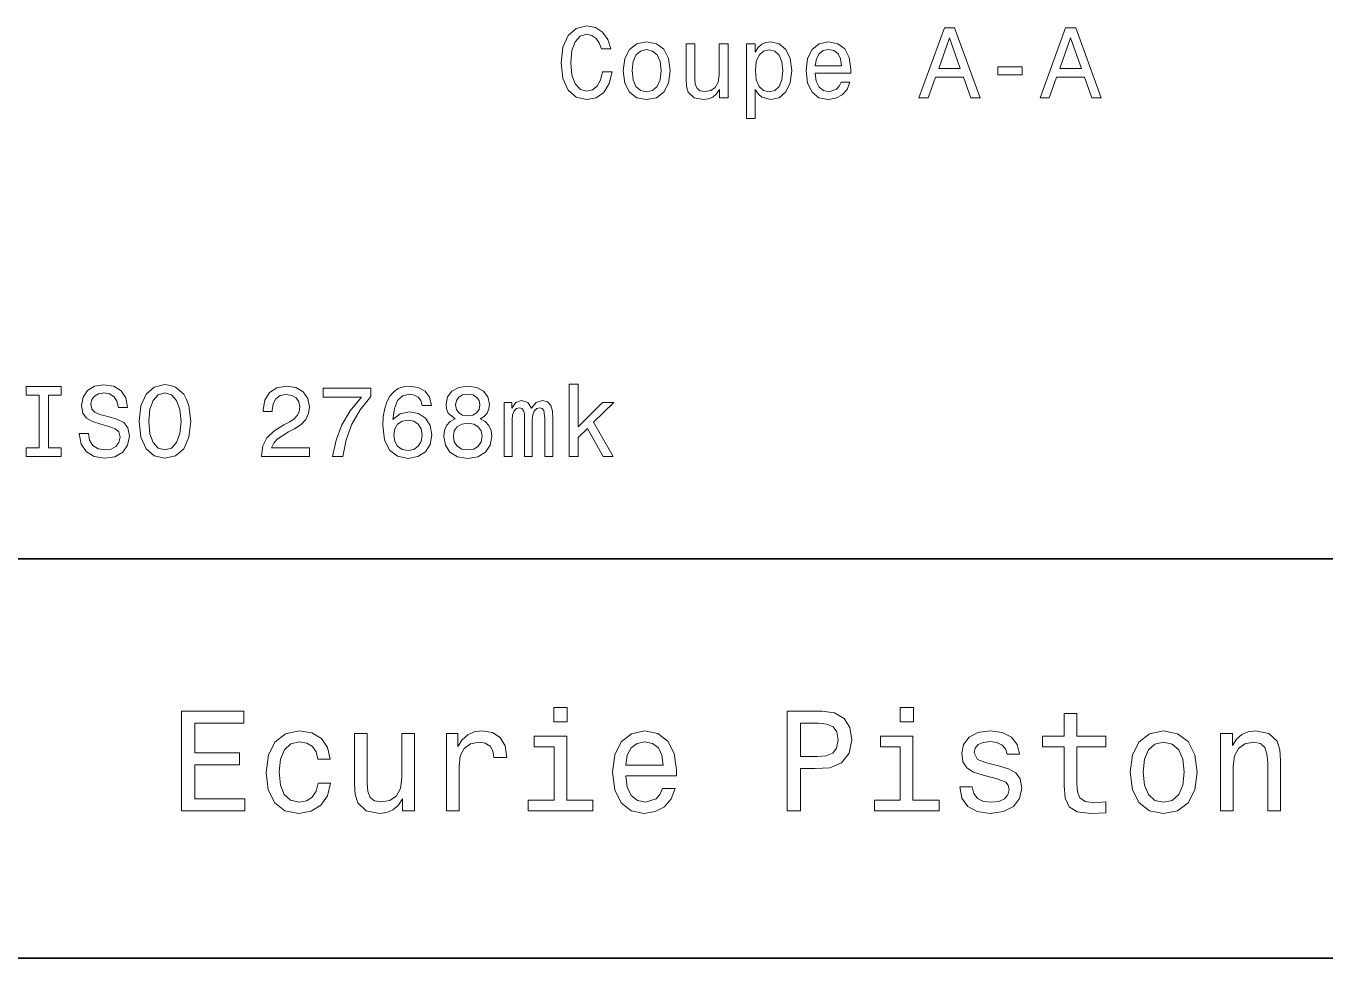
# Model space of a CAD drawing. Extents: x 0 to 420, y 0 to 297.
# Drawn here: x 288.3 to 353.4, y 50 to 96.7 of the extents above; entities that cross this region are included whole.
import ezdxf

# ---------------------------------------------------------------- set-up
doc = ezdxf.new("R2010")
doc.units = 0

msp = doc.modelspace()

# ---------------------------------------------------------------- linework, layer by layer
at = {"color": 7, "lineweight": 35}
for p, q in [((220, 70), (410, 70)), ((285, 50), (410, 50))]:
    msp.add_line(p, q, dxfattribs=at)
at = {"color": 7, "lineweight": 13}
for points in [[(317.199036, 94.421562), (317.098175, 93.997932), (316.931732, 93.695335), (316.699738, 93.508736), (316.427429, 93.448219), (316.099609, 93.538994), (315.842407, 93.811333), (315.670929, 94.255135), (315.615448, 94.870407), (315.670929, 95.480637), (315.837372, 95.929482), (316.094574, 96.20182), (316.427429, 96.297638), (316.669495, 96.247208), (316.876251, 96.105995), (317.037659, 95.879051), (317.14859, 95.566376), (317.627716, 95.566376), (317.47641, 96.045479), (317.214172, 96.408592), (316.856079, 96.635536), (316.427429, 96.716232), (315.892822, 96.590149), (315.484344, 96.237122), (315.222076, 95.65715), (315.131317, 94.870407), (315.222076, 94.083664), (315.484344, 93.503693), (315.892822, 93.145622), (316.427429, 93.02459), (316.896423, 93.120407), (317.274689, 93.387695), (317.541962, 93.826462), (317.683167, 94.421562)], [(333.065033, 93.120407), (333.528992, 93.120407), (333.897156, 94.149223), (335.294128, 94.149223), (335.662292, 93.120407), (336.136353, 93.120407), (334.855377, 96.62545), (334.340973, 96.62545)], [(339.137085, 93.120407), (339.601044, 93.120407), (339.969208, 94.149223), (341.36618, 94.149223), (341.734344, 93.120407), (342.208405, 93.120407), (340.927429, 96.62545), (340.412994, 96.62545)], [(318.242981, 94.471992), (318.323669, 93.85672), (318.555664, 93.402824), (318.923798, 93.120407), (319.41806, 93.02459), (319.907227, 93.120407), (320.275391, 93.397781), (320.507385, 93.851677), (320.593109, 94.471992), (320.507385, 95.087265), (320.275391, 95.546196), (319.907227, 95.823578), (319.41806, 95.924438), (318.923798, 95.823578), (318.555664, 95.541153), (318.323669, 95.087265)], [(323.498016, 95.828621), (323.05423, 95.828621), (323.05423, 94.265221), (323.003784, 93.902107), (322.857544, 93.639862), (322.630585, 93.478477), (322.333038, 93.428047), (322.096008, 93.468391), (321.944702, 93.589424), (321.858978, 93.796196), (321.838806, 94.088707), (321.838806, 95.828621), (321.394989, 95.828621), (321.394989, 94.048363), (321.410126, 93.690292), (321.505951, 93.392738), (321.798462, 93.120407), (322.267487, 93.02459), (322.519623, 93.059891), (322.736481, 93.150665), (322.923096, 93.307007), (323.074402, 93.533951), (323.074402, 93.120407), (323.498016, 93.120407)], [(324.864746, 95.410034), (324.864746, 95.828621), (324.420929, 95.828621), (324.420929, 92.071419), (324.864746, 92.071419), (324.864746, 93.533951), (325.021088, 93.296921), (325.197601, 93.140579), (325.641388, 93.02459), (326.065033, 93.120407), (326.397888, 93.407867), (326.614746, 93.861763), (326.695435, 94.477036), (326.614746, 95.087265), (326.397888, 95.541153), (326.065033, 95.823578), (325.641388, 95.924438), (325.399323, 95.89418), (325.192535, 95.798363), (325.016022, 95.636978)], [(327.870483, 94.345909), (329.645721, 94.345909), (329.650757, 94.552681), (329.570068, 95.132652), (329.348175, 95.566376), (328.995148, 95.828621), (328.526123, 95.924438), (328.0672, 95.823578), (327.714172, 95.541153), (327.487213, 95.082222), (327.406525, 94.477036), (327.482178, 93.85672), (327.709106, 93.402824), (328.057098, 93.120407), (328.510986, 93.02459), (328.904358, 93.090149), (329.227112, 93.26162), (329.464172, 93.533951), (329.600311, 93.897064), (329.16156, 93.897064), (329.070801, 93.695335), (328.939667, 93.544037), (328.566467, 93.423004), (328.278992, 93.478477), (328.062134, 93.654991), (327.920929, 93.942451), (327.870483, 94.33078)], [(334.058533, 94.577896), (334.598175, 96.121124), (335.137787, 94.577896)], [(340.130585, 94.577896), (340.670197, 96.121124), (341.209839, 94.577896)], [(318.696869, 94.477036), (318.742249, 94.930923), (318.883453, 95.258736), (319.110413, 95.460464), (319.41806, 95.531067), (319.720642, 95.460464), (319.947601, 95.263779), (320.088806, 94.930923), (320.139221, 94.477036), (320.088806, 94.018105), (319.947601, 93.685249), (319.720642, 93.483521), (319.41806, 93.417961), (319.110413, 93.483521), (318.883453, 93.685249), (318.742249, 94.018105)], [(325.565735, 93.423004), (325.268188, 93.488564), (325.051331, 93.690292), (324.915161, 94.018105), (324.869781, 94.477036), (324.915161, 94.930923), (325.051331, 95.258736), (325.268188, 95.455421), (325.565735, 95.526024), (325.838074, 95.455421), (326.054932, 95.253693), (326.191101, 94.92588), (326.241547, 94.477036), (326.191101, 94.023148), (326.054932, 93.690292), (325.838074, 93.488564)], [(327.870483, 94.719109), (327.925964, 95.067093), (328.062134, 95.324295), (328.268921, 95.480637), (328.54126, 95.53611), (328.808533, 95.480637), (329.01532, 95.324295), (329.141388, 95.067093), (329.186768, 94.719109)], [(337.023956, 94.275307), (338.244415, 94.275307), (338.244415, 94.673721), (337.023956, 94.673721)], [(288.970459, 75.567001), (288.324921, 75.567001), (288.324921, 75.143372), (290.079956, 75.143372), (290.079956, 75.567001), (289.434418, 75.567001), (289.434418, 78.219742), (290.079956, 78.219742), (290.079956, 78.643372), (288.324921, 78.643372), (288.324921, 78.219742), (288.970459, 78.219742)], [(291.44162, 76.298271), (290.982697, 76.298271), (291.083557, 75.763687), (291.335724, 75.370316), (291.72406, 75.133286), (292.248535, 75.047554), (292.768005, 75.128242), (293.156342, 75.350143), (293.403442, 75.698128), (293.494232, 76.157059), (293.418579, 76.570602), (293.206757, 76.837898), (292.863831, 77.014412), (292.404877, 77.145531), (292.011505, 77.241356), (291.754303, 77.352303), (291.608063, 77.513687), (291.562683, 77.765854), (291.608063, 77.992798), (291.739197, 78.164268), (291.940918, 78.280258), (292.218292, 78.320602), (292.500702, 78.270172), (292.722626, 78.134003), (292.868866, 77.907059), (292.939484, 77.599426), (293.398407, 77.599426), (293.398407, 77.609512), (293.317719, 78.083572), (293.080688, 78.4366), (292.707489, 78.658501), (292.203156, 78.734146), (291.749268, 78.658501), (291.39624, 78.446686), (291.169312, 78.118874), (291.088623, 77.695244), (291.154175, 77.317001), (291.345825, 77.059799), (291.648407, 76.888329), (292.061951, 76.757202), (292.470459, 76.641212), (292.778076, 76.530258), (292.964691, 76.368874), (293.030243, 76.106628), (292.969727, 75.83934), (292.813385, 75.637611), (292.576355, 75.511528), (292.268738, 75.471184), (291.925781, 75.526657), (291.663544, 75.688042), (291.497101, 75.950287)], [(293.978363, 76.893372), (294.069153, 76.106628), (294.33139, 75.526657), (294.739899, 75.168587), (295.274475, 75.047554), (295.804016, 75.168587), (296.21756, 75.526657), (296.474762, 76.106628), (296.570587, 76.893372), (296.474762, 77.675072), (296.363831, 77.992798), (296.21756, 78.255043), (295.804016, 78.613113), (295.55188, 78.703888), (295.274475, 78.739197), (294.734863, 78.613113), (294.326355, 78.260086), (294.069153, 77.680115)], [(294.462524, 76.893372), (294.518005, 77.503601), (294.684418, 77.952446), (294.94165, 78.224785), (295.274475, 78.320602), (295.602295, 78.224785), (295.859497, 77.947403), (296.02594, 77.498558), (296.086426, 76.893372), (296.02594, 76.283142), (295.859497, 75.834297), (295.602295, 75.561958), (295.274475, 75.471184), (294.94165, 75.561958), (294.684418, 75.834297), (294.518005, 76.278099)], [(300.115967, 75.143372), (302.521606, 75.143372), (302.521606, 75.577087), (300.6203, 75.577087), (300.726227, 75.814117), (300.907776, 76.010803), (301.46756, 76.368874), (301.765137, 76.520172), (302.097961, 76.73703), (302.335022, 76.989197), (302.471191, 77.286743), (302.521606, 77.624641), (302.435852, 78.048271), (302.198853, 78.381126), (301.835724, 78.592941), (301.366699, 78.668587), (300.882568, 78.582855), (300.514404, 78.345818), (300.277374, 77.967583), (300.196686, 77.4683), (300.196686, 77.397697), (300.655609, 77.397697), (300.655609, 77.438042), (300.700989, 77.780983), (300.837158, 78.033142), (301.054016, 78.194527), (301.341492, 78.25), (301.634003, 78.19957), (301.850861, 78.073486), (301.992065, 77.876801), (302.04248, 77.629684), (302.007202, 77.397697), (301.911377, 77.201012), (301.75, 77.029541), (301.528076, 76.878242), (301.23053, 76.716858), (300.736298, 76.404175), (300.388306, 76.071327), (300.181549, 75.66787), (300.115967, 75.158501)], [(303.681549, 75.143372), (304.190918, 75.143372), (304.357361, 75.975502), (304.649841, 76.752159), (305.063385, 77.473343), (305.603027, 78.149132), (305.603027, 78.567726), (303.202454, 78.567726), (303.202454, 78.108788), (305.118866, 78.108788), (304.564117, 77.427956), (304.145538, 76.716858), (303.853027, 75.960373)], [(308.628967, 77.700287), (308.533142, 78.108788), (308.311218, 78.411385), (307.968292, 78.603027), (307.524475, 78.668587), (307.226929, 78.633286), (306.969727, 78.53746), (306.742798, 78.381126), (306.551147, 78.159225), (306.399841, 77.881844), (306.28891, 77.543945), (306.218292, 77.145531), (306.19812, 76.696686), (306.278809, 75.980545), (306.52594, 75.461098), (306.924347, 75.148415), (307.469025, 75.042503), (307.958221, 75.133286), (308.331421, 75.370316), (308.573486, 75.743515), (308.65921, 76.217583), (308.573486, 76.696686), (308.341492, 77.064842), (307.983429, 77.296829), (307.539612, 77.377518), (307.060516, 77.276657), (306.702454, 76.989197), (306.778107, 77.543945), (306.939484, 77.94236), (307.186584, 78.179398), (307.529541, 78.260086), (307.781708, 78.219742), (307.973328, 78.113831), (308.099426, 77.937317), (308.164978, 77.700287)], [(309.829254, 77.029541), (309.572052, 76.888329), (309.395538, 76.691643), (309.284576, 76.444527), (309.249268, 76.146973), (309.329956, 75.698128), (309.561951, 75.350143), (309.940186, 75.128242), (310.45462, 75.042503), (310.963989, 75.128242), (311.342224, 75.350143), (311.574219, 75.698128), (311.659943, 76.146973), (311.619598, 76.444527), (311.513672, 76.691643), (311.332123, 76.888329), (311.079956, 77.029541), (311.281708, 77.150574), (311.422913, 77.317001), (311.508636, 77.51873), (311.53891, 77.765854), (311.458221, 78.123917), (311.246399, 78.411385), (310.903442, 78.597984), (310.45462, 78.668587), (310.000732, 78.597984), (309.657776, 78.411385), (309.440918, 78.123917), (309.365265, 77.765854), (309.390503, 77.51873), (309.476227, 77.317001)], [(309.844391, 77.725502), (309.884735, 77.947403), (310.005768, 78.118874), (310.197388, 78.224785), (310.45462, 78.265129), (310.706787, 78.224785), (310.898407, 78.118874), (311.01947, 77.947403), (311.06485, 77.725502), (311.01947, 77.498558), (310.898407, 77.322044), (310.706787, 77.206055), (310.45462, 77.170746), (310.197388, 77.211098), (310.005768, 77.322044), (309.884735, 77.498558)], [(315.543243, 75.143372), (315.98703, 75.143372), (315.98703, 76.096542), (316.451019, 76.545387), (317.247864, 75.143372), (317.747131, 75.143372), (316.753601, 76.853027), (317.772339, 77.851585), (317.212524, 77.851585), (315.98703, 76.631126), (315.98703, 78.764412), (315.543243, 78.764412)], [(312.270172, 75.143372), (312.67868, 75.143372), (312.67868, 76.953888), (312.703888, 77.226227), (312.779541, 77.422913), (312.895538, 77.538902), (313.046844, 77.584297), (313.167877, 77.543945), (313.248566, 77.443085), (313.28891, 77.271614), (313.304047, 77.04467), (313.304047, 75.143372), (313.687317, 75.143372), (313.687317, 76.953888), (313.712524, 77.221184), (313.788177, 77.41787), (313.909241, 77.538902), (314.060516, 77.584297), (314.181549, 77.543945), (314.262268, 77.443085), (314.312683, 77.04467), (314.312683, 75.143372), (314.721191, 75.143372), (314.721191, 77.014412), (314.695984, 77.40274), (314.615295, 77.700287), (314.453888, 77.881844), (314.19165, 77.947403), (313.884003, 77.846542), (313.646973, 77.554031), (313.460388, 77.841499), (313.147705, 77.947403), (312.860229, 77.846542), (312.663544, 77.564117), (312.663544, 77.851585), (312.270172, 77.851585)], [(308.170044, 76.21254), (308.114563, 75.894814), (307.973328, 75.65274), (307.746399, 75.491356), (307.463989, 75.440926), (307.166443, 75.491356), (306.939484, 75.647697), (306.793213, 75.889771), (306.747833, 76.207489), (306.798279, 76.520172), (306.939484, 76.757202), (307.171478, 76.908501), (307.484131, 76.963974), (307.75647, 76.908501), (307.973328, 76.762245), (308.114563, 76.525215)], [(309.733429, 76.157059), (309.778809, 76.424355), (309.925079, 76.626083), (310.152008, 76.757202), (310.45462, 76.802597), (310.752167, 76.757202), (310.979126, 76.626083), (311.125366, 76.424355), (311.175781, 76.157059), (311.125366, 75.869598), (310.979126, 75.65274), (310.752167, 75.511528), (310.45462, 75.466141), (310.152008, 75.511528), (309.925079, 75.65274), (309.778809, 75.869598)], [(315.439484, 62.554031), (314.76944, 62.554031), (314.76944, 61.833572), (315.439484, 61.833572)], [(332.788177, 62.554031), (332.118164, 62.554031), (332.118164, 61.833572), (332.788177, 61.833572)], [(296.109497, 57.381123), (299.279541, 57.381123), (299.279541, 57.986309), (296.772339, 57.986309), (296.772339, 59.679394), (299.005768, 59.679394), (299.005768, 60.277374), (296.772339, 60.277374), (296.772339, 61.775936), (299.221893, 61.775936), (299.221893, 62.381123), (296.109497, 62.381123)], [(326.462524, 57.381123), (327.125366, 57.381123), (327.125366, 59.492073), (327.860229, 59.492073), (328.602295, 59.528095), (329.193085, 59.780258), (329.574921, 60.270172), (329.70462, 60.940201), (329.60376, 61.559795), (329.315552, 62.013687), (328.840057, 62.287464), (328.19165, 62.381123), (326.462524, 62.381123)], [(340.353027, 60.579971), (340.353027, 58.64193), (340.39624, 58.015129), (340.597992, 57.582851), (341.001434, 57.330688), (341.685883, 57.244236), (342.43515, 57.280258), (342.43515, 57.827808), (341.887604, 57.78458), (341.390503, 57.842216), (341.123932, 58.022331), (341.008636, 58.324928), (340.98703, 58.75), (340.98703, 60.579971), (342.43515, 60.579971), (342.43515, 61.120316), (340.98703, 61.120316), (340.98703, 62.251438), (340.353027, 62.251438), (340.353027, 61.120316), (339.257935, 61.120316), (339.257935, 60.579971)], [(302.932281, 59.967579), (303.559082, 59.967579), (303.429382, 60.543945), (303.119598, 60.997837), (302.636871, 61.278816), (302.010071, 61.386887), (301.318451, 61.242794), (300.792511, 60.839336), (300.46109, 60.183716), (300.345825, 59.304752), (300.453888, 58.432995), (300.778107, 57.78458), (301.289612, 57.381123), (301.988464, 57.244236), (302.608063, 57.352303), (303.09079, 57.6549), (303.42218, 58.130402), (303.566284, 58.764408), (302.96109, 58.764408), (302.853027, 58.36095), (302.651306, 58.058357), (302.363098, 57.871037), (302.010071, 57.8134), (301.570618, 57.907059), (301.253601, 58.195244), (301.059082, 58.663544), (300.994232, 59.326366), (301.059082, 59.974781), (301.260803, 60.443081), (301.585022, 60.731266), (302.010071, 60.83213), (302.384735, 60.767288), (302.66571, 60.601585), (302.853027, 60.327808)], [(307.788177, 61.25), (307.154175, 61.25), (307.154175, 59.016571), (307.082123, 58.497837), (306.873199, 58.123196), (306.548981, 57.892651), (306.123901, 57.820602), (305.785309, 57.878242), (305.569153, 58.051151), (305.446686, 58.346542), (305.417877, 58.764408), (305.417877, 61.25), (304.783875, 61.25), (304.783875, 58.706772), (304.805481, 58.195244), (304.942352, 57.770172), (305.360229, 57.381123), (306.030243, 57.244236), (306.390503, 57.294666), (306.700287, 57.424351), (306.966858, 57.647694), (307.182983, 57.971901), (307.182983, 57.381123), (307.788177, 57.381123)], [(309.380402, 57.381123), (310.014404, 57.381123), (310.014404, 59.592937), (310.079254, 60.12608), (310.273773, 60.507923), (310.59079, 60.738472), (311.015839, 60.817722), (311.332855, 60.767288), (311.570618, 60.623199), (311.714691, 60.378242), (311.765137, 60.046829), (312.406342, 60.046829), (312.319885, 60.630402), (312.082123, 61.048271), (311.685883, 61.30043), (311.145538, 61.386887), (310.778107, 61.32925), (310.46109, 61.185158), (310.180115, 60.940201), (309.956757, 60.608788), (309.956757, 61.25), (309.380402, 61.25)], [(318.371765, 59.131844), (320.907776, 59.131844), (320.914978, 59.427231), (320.799713, 60.255764), (320.482697, 60.875359), (319.978394, 61.25), (319.30835, 61.386887), (318.65274, 61.242794), (318.148407, 60.839336), (317.824219, 60.183716), (317.708923, 59.319164), (317.816986, 58.432995), (318.141205, 57.78458), (318.638336, 57.381123), (319.286743, 57.244236), (319.848694, 57.337894), (320.309784, 57.582851), (320.648407, 57.971901), (320.842926, 58.490631), (320.216125, 58.490631), (320.086456, 58.20245), (319.899139, 57.986309), (319.365997, 57.8134), (318.955322, 57.892651), (318.645538, 58.14481), (318.443787, 58.555473), (318.371765, 59.110229)], [(328.011536, 61.76873), (328.443787, 61.725502), (328.760803, 61.588615), (328.94812, 61.336452), (329.01297, 60.940201), (328.940918, 60.522331), (328.746399, 60.270172), (328.414978, 60.140488), (327.96109, 60.104465), (327.125366, 60.104465), (327.125366, 61.76873)], [(337.060516, 59.636166), (336.44812, 59.780258), (335.994232, 59.945965), (335.842926, 60.28458), (335.886169, 60.522331), (336.037476, 60.695244), (336.28241, 60.803314), (336.635437, 60.846542), (336.97406, 60.803314), (337.240631, 60.67363), (337.413544, 60.479107), (337.485596, 60.219738), (338.105194, 60.219738), (338.105194, 60.23415), (337.997131, 60.70245), (337.701721, 61.069885), (337.240631, 61.30043), (336.635437, 61.386887), (336.023041, 61.30043), (335.576355, 61.062679), (335.29538, 60.709652), (335.208923, 60.262966), (335.273773, 59.830688), (335.475494, 59.528095), (335.806915, 59.311958), (336.289612, 59.16066), (336.995667, 58.987751), (337.427948, 58.807636), (337.543213, 58.663544), (337.586456, 58.447407), (337.521606, 58.180836), (337.348694, 57.979107), (337.067719, 57.849422), (336.693085, 57.806194), (336.296814, 57.849422), (336.008636, 58.000721), (335.814117, 58.245674), (335.734863, 58.584293), (335.122467, 58.584293), (335.223328, 58.007923), (335.518738, 57.590057), (335.98703, 57.337894), (336.635437, 57.244236), (337.312683, 57.337894), (337.809814, 57.590057), (338.112396, 57.993515), (338.220459, 58.519451), (338.141205, 58.973343), (337.917877, 59.283138), (337.550415, 59.484871)], [(343.65274, 59.311958), (343.768005, 58.432995), (344.099426, 57.78458), (344.625366, 57.381123), (345.331421, 57.244236), (346.030273, 57.381123), (346.556213, 57.777374), (346.887604, 58.425793), (347.010101, 59.311958), (346.887604, 60.190922), (346.556213, 60.846542), (346.030273, 61.242794), (345.331421, 61.386887), (344.625366, 61.242794), (344.099426, 60.839336), (343.768005, 60.190922)], [(348.177246, 57.381123), (348.811249, 57.381123), (348.811249, 59.614552), (348.876099, 60.12608), (349.085022, 60.500717), (349.409241, 60.731266), (349.841492, 60.817722), (350.187317, 60.745674), (350.403473, 60.551151), (350.511536, 60.226944), (350.547546, 59.794666), (350.547546, 57.381123), (351.181549, 57.381123), (351.181549, 59.924351), (351.15274, 60.435879), (351.023071, 60.86095), (350.597992, 61.25), (349.93515, 61.386887), (349.567719, 61.336452), (349.257935, 61.199566), (348.991364, 60.969017), (348.78241, 60.659222), (348.78241, 61.25), (348.177246, 61.25)], [(315.417877, 57.914265), (315.417877, 61.120316), (313.789612, 61.120316), (313.789612, 60.579971), (314.783875, 60.579971), (314.783875, 57.914265), (313.48703, 57.914265), (313.48703, 57.381123), (316.729095, 57.381123), (316.729095, 57.914265)], [(318.371765, 59.664986), (318.451019, 60.162102), (318.645538, 60.529537), (318.940918, 60.75288), (319.329956, 60.83213), (319.711823, 60.75288), (320.007202, 60.529537), (320.187317, 60.162102), (320.252167, 59.664986)], [(332.766571, 57.914265), (332.766571, 61.120316), (331.138336, 61.120316), (331.138336, 60.579971), (332.132568, 60.579971), (332.132568, 57.914265), (330.835724, 57.914265), (330.835724, 57.381123), (334.07782, 57.381123), (334.07782, 57.914265)], [(344.301147, 59.319164), (344.365997, 59.967579), (344.567719, 60.435879), (344.891937, 60.72406), (345.331421, 60.824928), (345.763702, 60.72406), (346.087891, 60.443081), (346.289612, 59.967579), (346.361664, 59.319164), (346.289612, 58.663544), (346.087891, 58.188038), (345.763702, 57.899853), (345.331421, 57.806194), (344.891937, 57.899853), (344.567719, 58.188038), (344.365997, 58.663544)]]:
    msp.add_lwpolyline(points, close=True, dxfattribs=at)

doc.saveas('drawing.dxf')
